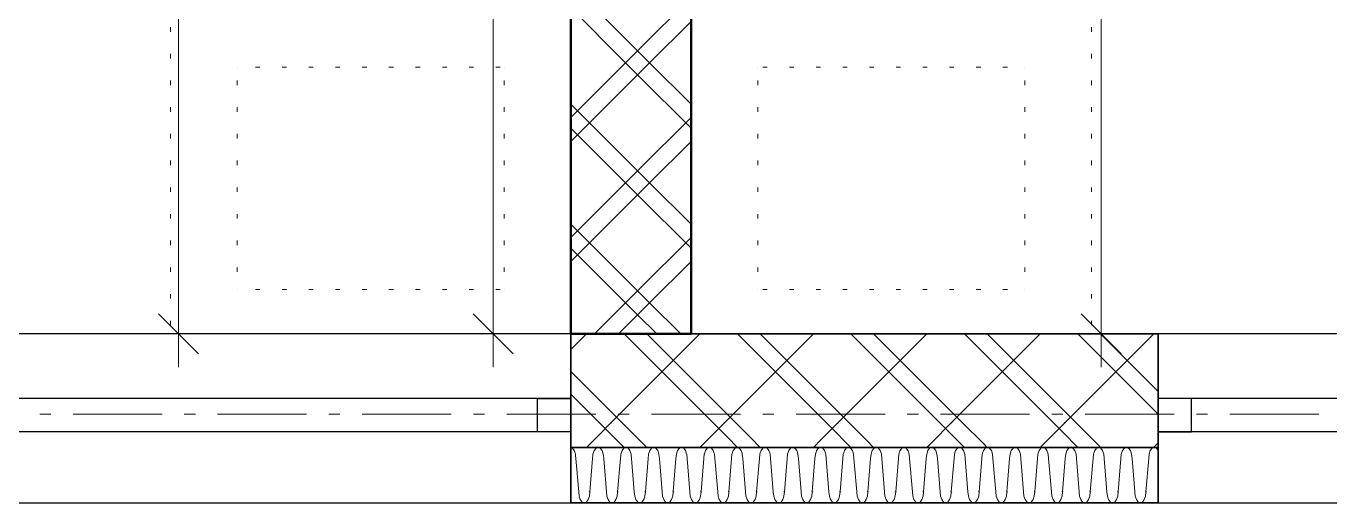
# Model space of a CAD drawing. Header units: millimetres. Extents: x 0 to 594, y 0 to 420.
# Drawn here: x 488.63 to 518.66, y 128.07 to 139.07 of the extents above; entities that cross this region are included whole.
import ezdxf

# ---------------------------------------------------------------- set-up
doc = ezdxf.new("R2010")
doc.units = ezdxf.units.MM
doc.header["$LTSCALE"] = 8
for name, color, linetype in [('PDF_Koty delkove', 7, 'Continuous'), ('PDF_Nabytek', 7, 'Continuous'), ('PDF_Okna', 7, 'Continuous'), ('PDF_Osy hlavni', 7, 'Continuous'), ('PDF_Steny akusticke', 7, 'Continuous'), ('PDF_Steny sendvic', 7, 'Continuous')]:
    doc.layers.add(name, color=color, linetype=linetype)

msp = doc.modelspace()

# ---------------------------------------------------------------- linework, layer by layer
at = {"layer": 'PDF_Koty delkove', "lineweight": 18}
for points in [[(513.393, 131.969), (513.393, 169.323), (513.393, 170.731), (513.393, 174.278), (513.393, 182.523), (513.393, 188.908), (513.393, 190.394), (513.393, 203.309), (513.393, 204.898), (513.393, 211.56), (513.393, 213.712), (513.393, 224.987), (513.393, 227.037)], [(492.14, 131.969), (492.14, 159.437), (492.14, 166.197), (492.14, 173.789), (492.14, 187.626), (492.14, 189.113), (492.14, 211.56), (492.14, 213.712), (492.14, 218.325)], [(499.39, 131.969), (499.39, 187.626), (499.39, 190.394), (499.39, 211.56), (499.39, 213.712)], [(492.601, 131.508), (491.679, 132.431)], [(499.851, 131.508), (498.928, 132.431)], [(513.854, 131.508), (512.932, 132.431)], [(492.909, 131.969), (492.14, 131.969), (491.371, 131.969)], [(492.14, 131.969), (492.14, 131.201)], [(500.158, 131.969), (499.39, 131.969), (498.621, 131.969)], [(499.39, 131.969), (499.39, 131.201)], [(514.162, 131.969), (513.393, 131.969), (512.624, 131.969)], [(513.393, 131.969), (513.393, 131.201)]]:
    msp.add_lwpolyline(points, dxfattribs=at)
at = {"layer": 'PDF_Nabytek', "lineweight": 13}
for points in [[(491.952, 138.937), (491.952, 139.039)], [(501.177, 138.937), (501.177, 139.039)], [(503.945, 138.937), (503.945, 139.039)], [(513.17, 138.937), (513.17, 139.039)], [(491.952, 138.322), (491.952, 138.424)], [(501.177, 138.322), (501.177, 138.424)], [(503.945, 138.322), (503.945, 138.424)], [(513.17, 138.322), (513.17, 138.424)], [(493.49, 138.119), (493.49, 138.119)], [(493.49, 138.119), (493.49, 138.119)], [(494.013, 138.119), (493.911, 138.119)], [(494.628, 138.119), (494.526, 138.119)], [(495.243, 138.119), (495.141, 138.119)], [(495.858, 138.119), (495.756, 138.119)], [(496.473, 138.119), (496.371, 138.119)], [(497.088, 138.119), (496.986, 138.119)], [(497.703, 138.119), (497.601, 138.119)], [(498.318, 138.119), (498.216, 138.119)], [(498.933, 138.119), (498.831, 138.119)], [(499.548, 138.119), (499.446, 138.119)], [(499.64, 138.119), (499.64, 138.119)], [(499.64, 138.119), (499.64, 138.119)], [(505.482, 138.119), (505.482, 138.119)], [(505.482, 138.119), (505.482, 138.119)], [(505.698, 138.119), (505.596, 138.119)], [(506.313, 138.119), (506.211, 138.119)], [(506.928, 138.119), (506.826, 138.119)], [(507.543, 138.119), (507.441, 138.119)], [(508.158, 138.119), (508.056, 138.119)], [(508.773, 138.119), (508.671, 138.119)], [(509.388, 138.119), (509.286, 138.119)], [(510.003, 138.119), (509.901, 138.119)], [(510.618, 138.119), (510.516, 138.119)], [(511.233, 138.119), (511.131, 138.119)], [(511.632, 138.119), (511.632, 138.119)], [(511.632, 138.119), (511.632, 138.119)], [(491.952, 137.707), (491.952, 137.809)], [(493.49, 137.707), (493.49, 137.809)], [(499.64, 137.707), (499.64, 137.809)], [(501.177, 137.707), (501.177, 137.809)], [(503.945, 137.707), (503.945, 137.809)], [(505.482, 137.707), (505.482, 137.809)], [(511.632, 137.707), (511.632, 137.809)], [(513.17, 137.707), (513.17, 137.809)], [(491.952, 137.092), (491.952, 137.194)], [(493.49, 137.092), (493.49, 137.194)], [(499.64, 137.092), (499.64, 137.194)], [(501.177, 137.092), (501.177, 137.194)], [(503.945, 137.092), (503.945, 137.194)], [(505.482, 137.092), (505.482, 137.194)], [(511.632, 137.092), (511.632, 137.194)], [(513.17, 137.092), (513.17, 137.194)], [(491.952, 136.477), (491.952, 136.579)], [(493.49, 136.477), (493.49, 136.579)], [(499.64, 136.477), (499.64, 136.579)], [(501.177, 136.477), (501.177, 136.579)], [(503.945, 136.477), (503.945, 136.579)], [(505.482, 136.477), (505.482, 136.579)], [(511.632, 136.477), (511.632, 136.579)], [(513.17, 136.477), (513.17, 136.579)], [(491.952, 135.862), (491.952, 135.964)], [(493.49, 135.862), (493.49, 135.964)], [(499.64, 135.862), (499.64, 135.964)], [(501.177, 135.862), (501.177, 135.964)], [(503.945, 135.862), (503.945, 135.964)], [(505.482, 135.862), (505.482, 135.964)], [(511.632, 135.862), (511.632, 135.964)], [(513.17, 135.862), (513.17, 135.964)], [(491.952, 135.247), (491.952, 135.349)], [(493.49, 135.247), (493.49, 135.349)], [(499.64, 135.247), (499.64, 135.349)], [(501.177, 135.247), (501.177, 135.349)], [(503.945, 135.247), (503.945, 135.349)], [(505.482, 135.247), (505.482, 135.349)], [(511.632, 135.247), (511.632, 135.349)], [(513.17, 135.247), (513.17, 135.349)], [(491.952, 134.632), (491.952, 134.734)], [(493.49, 134.632), (493.49, 134.734)], [(499.64, 134.632), (499.64, 134.734)], [(501.177, 134.632), (501.177, 134.734)], [(503.945, 134.632), (503.945, 134.734)], [(505.482, 134.632), (505.482, 134.734)], [(511.632, 134.632), (511.632, 134.734)], [(513.17, 134.632), (513.17, 134.734)], [(491.952, 134.017), (491.952, 134.12)], [(493.49, 134.017), (493.49, 134.12)], [(499.64, 134.017), (499.64, 134.12)], [(501.177, 134.017), (501.177, 134.12)], [(503.945, 134.017), (503.945, 134.12)], [(505.482, 134.017), (505.482, 134.12)], [(511.632, 134.017), (511.632, 134.12)], [(513.17, 134.017), (513.17, 134.12)], [(491.952, 133.402), (491.952, 133.505)], [(493.49, 133.402), (493.49, 133.505)], [(499.64, 133.402), (499.64, 133.505)], [(501.177, 133.402), (501.177, 133.505)], [(503.945, 133.402), (503.945, 133.505)], [(505.482, 133.402), (505.482, 133.505)], [(511.632, 133.402), (511.632, 133.505)], [(513.17, 133.402), (513.17, 133.505)], [(491.952, 132.787), (491.952, 132.89)], [(493.49, 132.994), (493.49, 132.994)], [(493.49, 132.994), (493.49, 132.994)], [(494.013, 132.994), (493.911, 132.994)], [(494.628, 132.994), (494.526, 132.994)], [(495.243, 132.994), (495.141, 132.994)], [(495.858, 132.994), (495.756, 132.994)], [(496.473, 132.994), (496.371, 132.994)], [(497.088, 132.994), (496.986, 132.994)], [(497.703, 132.994), (497.601, 132.994)], [(498.318, 132.994), (498.216, 132.994)], [(498.933, 132.994), (498.831, 132.994)], [(499.548, 132.994), (499.446, 132.994)], [(499.64, 132.994), (499.64, 132.994)], [(499.64, 132.994), (499.64, 132.994)], [(501.177, 132.787), (501.177, 132.89)], [(503.945, 132.787), (503.945, 132.89)], [(505.482, 132.994), (505.482, 132.994)], [(505.482, 132.994), (505.482, 132.994)], [(505.698, 132.994), (505.596, 132.994)], [(506.313, 132.994), (506.211, 132.994)], [(506.928, 132.994), (506.826, 132.994)], [(507.543, 132.994), (507.441, 132.994)], [(508.158, 132.994), (508.056, 132.994)], [(508.773, 132.994), (508.671, 132.994)], [(509.388, 132.994), (509.286, 132.994)], [(510.003, 132.994), (509.901, 132.994)], [(510.618, 132.994), (510.516, 132.994)], [(511.233, 132.994), (511.131, 132.994)], [(511.632, 132.994), (511.632, 132.994)], [(511.632, 132.994), (511.632, 132.994)], [(513.17, 132.787), (513.17, 132.89)], [(491.952, 132.172), (491.952, 132.275)], [(501.177, 132.172), (501.177, 132.275)], [(503.945, 132.172), (503.945, 132.275)], [(513.17, 132.172), (513.17, 132.275)], [(491.952, 131.969), (491.952, 131.969)], [(491.952, 131.969), (491.952, 131.969)], [(492.168, 131.969), (492.066, 131.969)], [(492.783, 131.969), (492.681, 131.969)], [(493.398, 131.969), (493.296, 131.969)], [(494.013, 131.969), (493.911, 131.969)], [(494.628, 131.969), (494.526, 131.969)], [(495.243, 131.969), (495.141, 131.969)], [(495.858, 131.969), (495.756, 131.969)], [(496.473, 131.969), (496.371, 131.969)], [(497.088, 131.969), (496.986, 131.969)], [(497.703, 131.969), (497.601, 131.969)], [(498.318, 131.969), (498.216, 131.969)], [(498.933, 131.969), (498.831, 131.969)], [(499.548, 131.969), (499.446, 131.969)], [(500.163, 131.969), (500.061, 131.969)], [(500.778, 131.969), (500.676, 131.969)], [(501.177, 131.969), (501.177, 131.969)], [(501.177, 131.969), (501.177, 131.969)], [(503.945, 131.969), (503.945, 131.969)], [(503.945, 131.969), (503.945, 131.969)], [(504.468, 131.969), (504.366, 131.969)], [(505.083, 131.969), (504.981, 131.969)], [(505.698, 131.969), (505.596, 131.969)], [(506.313, 131.969), (506.211, 131.969)], [(506.928, 131.969), (506.826, 131.969)], [(507.543, 131.969), (507.441, 131.969)], [(508.158, 131.969), (508.056, 131.969)], [(508.773, 131.969), (508.671, 131.969)], [(509.388, 131.969), (509.286, 131.969)], [(510.003, 131.969), (509.901, 131.969)], [(510.618, 131.969), (510.516, 131.969)], [(511.233, 131.969), (511.131, 131.969)], [(511.848, 131.969), (511.746, 131.969)], [(512.463, 131.969), (512.361, 131.969)], [(513.078, 131.969), (512.976, 131.969)], [(513.17, 131.969), (513.17, 131.969)], [(513.17, 131.969), (513.17, 131.969)]]:
    msp.add_lwpolyline(points, dxfattribs=at)
at = {"layer": 'PDF_Okna', "lineweight": 25}
for points in [[(501.177, 131.969), (486.827, 131.969)], [(524.957, 131.969), (514.707, 131.969)], [(501.177, 130.483), (486.827, 130.483)], [(524.957, 130.483), (514.707, 130.483)], [(501.177, 129.714), (486.827, 129.714)], [(524.957, 129.714), (514.707, 129.714)], [(486.827, 128.074), (501.177, 128.074)], [(514.707, 128.074), (524.957, 128.074)]]:
    msp.add_lwpolyline(points, dxfattribs=at)
for points in [[(501.177, 129.714), (500.408, 129.714), (500.408, 130.483), (501.177, 130.483)], [(514.707, 129.714), (515.476, 129.714), (515.476, 130.483), (514.707, 130.483)]]:
    msp.add_lwpolyline(points, close=True, dxfattribs=at)
at = {"layer": 'PDF_Osy hlavni', "lineweight": 18}
for points in [[(489.196, 130.124), (488.94, 130.124)], [(491.758, 130.124), (489.708, 130.124)], [(492.527, 130.124), (492.271, 130.124)], [(495.089, 130.124), (493.039, 130.124)], [(495.858, 130.124), (495.602, 130.124)], [(498.421, 130.124), (496.371, 130.124)], [(499.189, 130.124), (498.933, 130.124)], [(501.752, 130.124), (499.702, 130.124)], [(502.521, 130.124), (502.264, 130.124)], [(505.083, 130.124), (503.033, 130.124)], [(505.852, 130.124), (505.596, 130.124)], [(508.414, 130.124), (506.364, 130.124)], [(509.183, 130.124), (508.927, 130.124)], [(511.746, 130.124), (509.696, 130.124)], [(512.514, 130.124), (512.258, 130.124)], [(515.077, 130.124), (513.027, 130.124)], [(515.846, 130.124), (515.589, 130.124)], [(518.408, 130.124), (516.358, 130.124)]]:
    msp.add_lwpolyline(points, dxfattribs=at)
at = {"layer": 'PDF_Steny akusticke', "lineweight": 50}
msp.add_lwpolyline([(496.155, 187.626), (501.177, 187.626), (501.177, 131.969), (503.945, 131.969), (503.945, 187.626)], dxfattribs=at)
at = {"layer": 'PDF_Steny akusticke', "lineweight": 9}
for points in [[(502.991, 138.222), (502.715, 138.499), (501.177, 140.036)], [(502.715, 138.499), (503.945, 139.729)], [(502.438, 138.222), (501.177, 139.483)], [(501.177, 136.408), (502.715, 137.945), (502.991, 138.222), (503.945, 139.175)], [(502.438, 138.222), (502.715, 138.499)], [(502.715, 137.945), (502.438, 138.222), (501.177, 136.961)], [(503.945, 137.269), (502.991, 138.222)], [(503.945, 136.715), (502.715, 137.945)], [(502.991, 135.454), (502.715, 135.731), (501.177, 137.269)], [(502.438, 135.454), (501.177, 136.715)], [(502.715, 135.731), (503.945, 136.961)], [(501.177, 133.64), (502.715, 135.178), (502.991, 135.454), (503.945, 136.408)], [(502.438, 135.454), (502.715, 135.731)], [(502.715, 135.178), (502.438, 135.454), (501.177, 134.194)], [(503.945, 133.948), (502.715, 135.178)], [(503.945, 134.501), (502.991, 135.454)], [(502.991, 132.687), (502.715, 132.964), (501.177, 134.501)], [(502.715, 132.964), (503.945, 134.194)], [(502.438, 132.687), (501.177, 133.948)], [(502.274, 131.969), (502.715, 132.41), (502.991, 132.687), (503.945, 133.64)], [(502.438, 132.687), (502.715, 132.964)], [(502.715, 132.41), (502.438, 132.687), (501.72, 131.969)], [(503.709, 131.969), (502.991, 132.687)], [(503.155, 131.969), (502.715, 132.41)]]:
    msp.add_lwpolyline(points, dxfattribs=at)
at = {"layer": 'PDF_Steny sendvic', "lineweight": 9}
for points in [[(501.177, 131.611), (501.536, 131.969)], [(501.536, 129.356), (501.836, 129.655), (502.1, 129.919), (504.15, 131.969)], [(504.452, 129.919), (502.402, 131.969)], [(504.713, 130.181), (502.925, 131.969)], [(504.15, 129.356), (504.39, 129.596), (504.713, 129.919), (506.763, 131.969)], [(507.066, 129.919), (505.016, 131.969)], [(507.327, 130.181), (505.539, 131.969)], [(506.763, 129.356), (506.944, 129.536), (507.327, 129.919), (509.377, 131.969)], [(509.68, 129.919), (507.63, 131.969)], [(509.941, 130.181), (508.152, 131.969)], [(509.377, 129.356), (509.498, 129.477), (509.941, 129.919), (511.991, 131.969)], [(512.293, 129.919), (510.243, 131.969)], [(512.555, 130.181), (510.766, 131.969)], [(511.991, 129.356), (512.053, 129.417), (512.555, 129.919), (514.605, 131.969)], [(514.707, 130.119), (512.857, 131.969)], [(514.707, 130.642), (513.38, 131.969)], [(502.1, 130.181), (501.177, 131.103)], [(501.838, 129.919), (501.177, 130.581)], [(502.361, 129.919), (502.1, 130.181)], [(504.975, 129.919), (504.713, 130.181)], [(507.589, 129.919), (507.327, 130.181)], [(510.202, 129.919), (509.941, 130.181)], [(512.816, 129.919), (512.555, 130.181)], [(502.1, 129.658), (501.838, 129.919)], [(502.925, 129.356), (502.644, 129.636), (502.361, 129.919)], [(504.713, 129.658), (504.452, 129.919)], [(505.539, 129.356), (505.32, 129.574), (504.975, 129.919)], [(507.327, 129.658), (507.066, 129.919)], [(508.152, 129.356), (507.996, 129.512), (507.589, 129.919)], [(509.941, 129.658), (509.68, 129.919)], [(510.766, 129.356), (510.672, 129.45), (510.202, 129.919)], [(512.555, 129.658), (512.293, 129.919)], [(513.38, 129.356), (513.348, 129.387), (512.816, 129.919)], [(502.402, 129.356), (502.109, 129.649), (502.1, 129.658)], [(505.016, 129.356), (504.785, 129.587), (504.713, 129.658)], [(507.63, 129.356), (507.461, 129.524), (507.327, 129.658)], [(510.243, 129.356), (510.137, 129.462), (509.941, 129.658)], [(512.857, 129.356), (512.813, 129.4), (512.555, 129.658)], [(501.293, 129.099), (501.287, 129.166), (501.283, 129.198), (501.255, 129.282), (501.214, 129.337), (501.178, 129.356)], [(501.792, 129.356), (501.756, 129.337), (501.714, 129.282), (501.686, 129.198), (501.683, 129.172), (501.676, 129.099)], [(501.934, 129.099), (501.926, 129.175), (501.924, 129.198), (501.896, 129.282), (501.854, 129.337), (501.819, 129.356)], [(502.432, 129.356), (502.396, 129.337), (502.355, 129.282), (502.327, 129.198), (502.325, 129.181), (502.317, 129.099)], [(502.574, 129.099), (502.566, 129.184), (502.565, 129.198), (502.537, 129.282), (502.495, 129.337), (502.459, 129.356)], [(503.073, 129.356), (503.037, 129.337), (502.995, 129.282), (502.967, 129.198), (502.967, 129.19), (502.958, 129.099)], [(503.215, 129.099), (503.206, 129.193), (503.205, 129.198), (503.177, 129.282), (503.136, 129.337), (503.1, 129.356)], [(503.713, 129.356), (503.678, 129.337), (503.636, 129.282), (503.608, 129.199), (503.608, 129.198), (503.598, 129.099)], [(503.844, 129.202), (503.818, 129.282), (503.776, 129.337), (503.74, 129.356)], [(503.856, 129.099), (503.846, 129.198), (503.844, 129.202)], [(504.354, 129.356), (504.318, 129.337), (504.276, 129.282), (504.252, 129.208), (504.249, 129.198), (504.239, 129.099)], [(504.496, 129.099), (504.486, 129.198), (504.482, 129.211), (504.459, 129.282), (504.417, 129.337), (504.381, 129.356)], [(504.995, 129.356), (504.959, 129.337), (504.917, 129.282), (504.896, 129.217), (504.889, 129.198), (504.879, 129.099)], [(505.137, 129.099), (505.127, 129.198), (505.12, 129.22), (505.099, 129.282), (505.057, 129.337), (505.022, 129.356)], [(505.635, 129.356), (505.599, 129.337), (505.558, 129.282), (505.539, 129.226), (505.53, 129.198), (505.52, 129.099)], [(505.778, 129.099), (505.768, 129.198), (505.757, 129.229), (505.74, 129.282), (505.698, 129.337), (505.662, 129.356)], [(506.276, 129.356), (506.24, 129.337), (506.198, 129.282), (506.183, 129.235), (506.17, 129.198), (506.161, 129.099)], [(506.418, 129.099), (506.408, 129.198), (506.395, 129.238), (506.38, 129.282), (506.339, 129.337), (506.303, 129.356)], [(506.917, 129.356), (506.881, 129.337), (506.839, 129.282), (506.827, 129.245), (506.811, 129.198), (506.801, 129.099)], [(507.059, 129.099), (507.049, 129.198), (507.032, 129.247), (507.021, 129.282), (506.979, 129.337), (506.943, 129.356)], [(507.557, 129.356), (507.521, 129.337), (507.48, 129.282), (507.47, 129.254), (507.452, 129.198), (507.442, 129.099)], [(507.699, 129.099), (507.69, 129.198), (507.67, 129.256), (507.662, 129.282), (507.62, 129.337), (507.584, 129.356)], [(508.198, 129.356), (508.162, 129.337), (508.12, 129.282), (508.114, 129.263), (508.092, 129.198), (508.082, 129.099)], [(508.34, 129.099), (508.33, 129.198), (508.308, 129.265), (508.302, 129.282), (508.261, 129.337), (508.225, 129.356)], [(508.838, 129.356), (508.803, 129.337), (508.761, 129.282), (508.758, 129.272), (508.733, 129.198), (508.723, 129.099)], [(508.981, 129.099), (508.971, 129.198), (508.945, 129.274), (508.943, 129.282), (508.901, 129.337), (508.865, 129.356)], [(509.479, 129.356), (509.443, 129.337), (509.401, 129.282), (509.401, 129.281), (509.374, 129.198), (509.364, 129.099)], [(509.621, 129.099), (509.611, 129.198), (509.584, 129.282), (509.582, 129.283), (509.542, 129.337), (509.506, 129.356)], [(510.12, 129.356), (510.084, 129.337), (510.048, 129.29), (510.042, 129.282), (510.014, 129.198), (510.004, 129.099)], [(510.216, 129.292), (510.182, 129.337), (510.147, 129.356)], [(510.262, 129.099), (510.252, 129.198), (510.224, 129.282), (510.216, 129.292)], [(510.76, 129.356), (510.724, 129.337), (510.696, 129.299), (510.683, 129.282), (510.655, 129.198), (510.645, 129.099)], [(510.902, 129.099), (510.893, 129.198), (510.865, 129.282), (510.85, 129.301), (510.823, 129.337), (510.787, 129.356)], [(511.401, 129.356), (511.365, 129.337), (511.343, 129.308), (511.323, 129.282), (511.295, 129.198), (511.286, 129.099)], [(511.543, 129.099), (511.533, 129.198), (511.505, 129.282), (511.484, 129.31), (511.464, 129.337), (511.428, 129.356)], [(512.041, 129.356), (512.006, 129.337), (511.991, 129.317), (511.964, 129.282), (511.936, 129.198), (511.926, 129.099)], [(512.184, 129.099), (512.174, 129.198), (512.146, 129.282), (512.118, 129.319), (512.104, 129.337), (512.068, 129.356)], [(512.682, 129.356), (512.646, 129.337), (512.638, 129.327), (512.605, 129.282), (512.577, 129.198), (512.567, 129.099)], [(512.824, 129.099), (512.815, 129.198), (512.787, 129.282), (512.752, 129.328), (512.745, 129.337), (512.709, 129.356)], [(513.323, 129.356), (513.287, 129.337), (513.286, 129.336), (513.245, 129.282), (513.217, 129.198), (513.207, 129.099)], [(513.465, 129.099), (513.455, 129.198), (513.427, 129.282), (513.386, 129.337), (513.385, 129.337), (513.35, 129.356)], [(513.963, 129.356), (513.942, 129.345), (513.928, 129.337), (513.886, 129.282), (513.858, 129.198), (513.848, 129.099)], [(514.106, 129.099), (514.096, 129.198), (514.068, 129.282), (514.026, 129.337), (514.009, 129.346), (513.99, 129.356)], [(514.604, 129.356), (514.601, 129.354), (514.568, 129.337), (514.526, 129.282), (514.498, 129.198), (514.489, 129.099)], [(514.605, 129.356), (514.607, 129.358), (514.707, 129.458)], [(514.707, 129.283), (514.667, 129.337), (514.633, 129.355), (514.631, 129.356)], [(501.357, 128.331), (501.293, 129.099)], [(501.676, 129.099), (501.613, 128.331)], [(501.676, 129.099), (501.676, 129.099)], [(501.997, 128.331), (501.934, 129.099)], [(502.317, 129.099), (502.253, 128.331)], [(502.317, 129.099), (502.317, 129.099)], [(502.638, 128.331), (502.574, 129.099)], [(502.958, 129.099), (502.894, 128.331)], [(502.958, 129.099), (502.958, 129.099)], [(503.215, 129.099), (503.278, 128.331), (503.288, 128.233), (503.316, 128.15), (503.358, 128.094), (503.407, 128.074)], [(503.598, 129.099), (503.535, 128.331)], [(503.598, 129.099), (503.598, 129.099)], [(503.919, 128.331), (503.856, 129.099)], [(504.239, 129.099), (504.175, 128.331)], [(504.239, 129.099), (504.239, 129.099)], [(504.56, 128.331), (504.496, 129.099)], [(504.879, 129.099), (504.816, 128.331)], [(504.879, 129.099), (504.879, 129.099)], [(505.2, 128.331), (505.137, 129.099)], [(505.52, 129.099), (505.457, 128.331)], [(505.52, 129.099), (505.52, 129.099)], [(505.841, 128.331), (505.778, 129.099)], [(506.161, 129.099), (506.097, 128.331)], [(506.161, 129.099), (506.161, 129.099)], [(506.482, 128.331), (506.418, 129.099)], [(506.801, 129.099), (506.738, 128.331)], [(506.801, 129.099), (506.801, 129.099)], [(506.801, 129.099), (506.801, 129.099)], [(507.122, 128.331), (507.059, 129.099)], [(507.442, 129.099), (507.378, 128.331), (507.369, 128.233), (507.341, 128.15), (507.299, 128.094), (507.25, 128.074)], [(507.442, 129.099), (507.442, 129.099)], [(507.763, 128.331), (507.699, 129.099)], [(508.082, 129.099), (508.019, 128.331)], [(508.082, 129.099), (508.082, 129.099)], [(508.403, 128.331), (508.34, 129.099)], [(508.723, 129.099), (508.66, 128.331)], [(508.723, 129.099), (508.723, 129.099)], [(509.044, 128.331), (508.981, 129.099)], [(509.364, 129.099), (509.3, 128.331)], [(509.364, 129.099), (509.364, 129.099)], [(509.685, 128.331), (509.621, 129.099)], [(510.004, 129.099), (509.941, 128.331)], [(510.004, 129.099), (510.004, 129.099)], [(510.325, 128.331), (510.262, 129.099)], [(510.645, 129.099), (510.582, 128.331)], [(510.645, 129.099), (510.645, 129.099)], [(510.966, 128.331), (510.902, 129.099)], [(511.286, 129.099), (511.222, 128.331)], [(511.286, 129.099), (511.286, 129.099)], [(511.607, 128.331), (511.543, 129.099)], [(511.926, 129.099), (511.863, 128.331)], [(511.926, 129.099), (511.926, 129.099)], [(512.184, 129.099), (512.247, 128.331), (512.257, 128.233), (512.285, 128.15), (512.326, 128.094), (512.375, 128.074)], [(512.567, 129.099), (512.503, 128.331)], [(512.567, 129.099), (512.567, 129.099)], [(512.824, 129.099), (512.888, 128.331), (512.898, 128.233), (512.925, 128.15), (512.967, 128.094), (513.016, 128.074)], [(513.207, 129.099), (513.144, 128.331)], [(513.207, 129.099), (513.207, 129.099)], [(513.465, 129.099), (513.528, 128.331), (513.538, 128.233), (513.566, 128.15), (513.607, 128.094), (513.656, 128.074)], [(513.848, 129.099), (513.785, 128.331)], [(513.848, 129.099), (513.848, 129.099)], [(514.106, 129.099), (514.169, 128.331), (514.179, 128.233), (514.207, 128.15), (514.248, 128.094), (514.297, 128.074)], [(514.489, 129.099), (514.425, 128.331)], [(514.489, 129.099), (514.489, 129.099)], [(501.357, 128.331), (501.366, 128.233), (501.394, 128.15), (501.436, 128.094), (501.485, 128.074)], [(501.485, 128.074), (501.534, 128.094), (501.575, 128.15), (501.603, 128.233), (501.613, 128.331)], [(501.997, 128.331), (502.007, 128.233), (502.035, 128.15), (502.076, 128.094), (502.125, 128.074)], [(502.125, 128.074), (502.174, 128.094), (502.216, 128.15), (502.244, 128.233), (502.253, 128.331)], [(502.638, 128.331), (502.648, 128.233), (502.675, 128.15), (502.717, 128.094), (502.766, 128.074)], [(502.766, 128.074), (502.815, 128.094), (502.857, 128.15), (502.884, 128.233), (502.894, 128.331)], [(503.407, 128.074), (503.456, 128.094), (503.497, 128.15), (503.525, 128.233), (503.535, 128.331)], [(503.919, 128.331), (503.929, 128.233), (503.957, 128.15), (503.998, 128.094), (504.047, 128.074)], [(504.047, 128.074), (504.096, 128.094), (504.138, 128.15), (504.166, 128.233), (504.175, 128.331)], [(504.56, 128.331), (504.569, 128.233), (504.597, 128.15), (504.639, 128.094), (504.688, 128.074)], [(504.688, 128.074), (504.737, 128.094), (504.778, 128.15), (504.806, 128.233), (504.816, 128.331)], [(505.2, 128.331), (505.21, 128.233), (505.238, 128.15), (505.279, 128.094), (505.328, 128.074)], [(505.328, 128.074), (505.377, 128.094), (505.419, 128.15), (505.447, 128.233), (505.457, 128.331)], [(505.841, 128.331), (505.851, 128.233), (505.878, 128.15), (505.92, 128.094), (505.969, 128.074)], [(505.969, 128.074), (506.018, 128.094), (506.06, 128.15), (506.087, 128.233), (506.097, 128.331)], [(506.482, 128.331), (506.491, 128.233), (506.519, 128.15), (506.561, 128.094), (506.61, 128.074)], [(506.61, 128.074), (506.659, 128.094), (506.7, 128.15), (506.728, 128.233), (506.738, 128.331)], [(507.122, 128.331), (507.132, 128.233), (507.16, 128.15), (507.201, 128.094), (507.25, 128.074)], [(507.763, 128.331), (507.773, 128.233), (507.8, 128.15), (507.842, 128.094), (507.891, 128.074)], [(507.891, 128.074), (507.94, 128.094), (507.982, 128.15), (508.009, 128.233), (508.019, 128.331)], [(508.403, 128.331), (508.413, 128.233), (508.441, 128.15), (508.483, 128.094), (508.532, 128.074)], [(508.532, 128.074), (508.581, 128.094), (508.622, 128.15), (508.65, 128.233), (508.66, 128.331)], [(509.044, 128.331), (509.054, 128.233), (509.082, 128.15), (509.123, 128.094), (509.172, 128.074)], [(509.172, 128.074), (509.221, 128.094), (509.263, 128.15), (509.291, 128.233), (509.3, 128.331)], [(509.685, 128.331), (509.694, 128.233), (509.722, 128.15), (509.764, 128.094), (509.813, 128.074)], [(509.813, 128.074), (509.862, 128.094), (509.903, 128.15), (509.931, 128.233), (509.941, 128.331)], [(510.325, 128.331), (510.335, 128.233), (510.363, 128.15), (510.404, 128.094), (510.453, 128.074)], [(510.453, 128.074), (510.502, 128.094), (510.544, 128.15), (510.572, 128.233), (510.582, 128.331)], [(510.966, 128.331), (510.976, 128.233), (511.003, 128.15), (511.045, 128.094), (511.094, 128.074)], [(511.094, 128.074), (511.143, 128.094), (511.185, 128.15), (511.212, 128.233), (511.222, 128.331)], [(511.607, 128.331), (511.616, 128.233), (511.644, 128.15)], [(511.735, 128.074), (511.784, 128.094), (511.825, 128.15), (511.853, 128.233), (511.863, 128.331)], [(512.375, 128.074), (512.424, 128.094), (512.466, 128.15), (512.494, 128.233), (512.503, 128.331)], [(513.016, 128.074), (513.065, 128.094), (513.106, 128.15), (513.134, 128.233), (513.144, 128.331)], [(513.656, 128.074), (513.706, 128.094), (513.747, 128.15), (513.775, 128.233), (513.785, 128.331)], [(514.297, 128.074), (514.346, 128.094), (514.388, 128.15), (514.415, 128.233), (514.425, 128.331)], [(511.644, 128.15), (511.686, 128.094), (511.735, 128.074)]]:
    msp.add_lwpolyline(points, dxfattribs=at)
at = {"layer": 'PDF_Steny sendvic', "lineweight": 35}
for points in [[(501.177, 129.356), (501.177, 129.714), (501.177, 130.483), (501.177, 131.969)], [(514.707, 131.969), (503.945, 131.969), (501.177, 131.969)], [(514.707, 131.969), (514.707, 130.483), (514.707, 129.714), (514.707, 129.356), (501.177, 129.356)], [(501.177, 129.356), (514.707, 129.356)], [(501.177, 128.074), (501.177, 129.356)], [(514.707, 129.356), (514.707, 128.074)], [(501.177, 128.074), (514.707, 128.074)]]:
    msp.add_lwpolyline(points, dxfattribs=at)
at = {"layer": 'PDF_Steny sendvic', "lineweight": 9, "transparency": 33554559}
for points in [[(502.1, 129.896), (502.077, 129.919), (502.123, 129.919), (502.1, 129.943)], [(504.713, 129.896), (504.69, 129.919), (504.737, 129.919), (504.713, 129.943)], [(507.327, 129.896), (507.304, 129.919), (507.35, 129.919), (507.327, 129.943)], [(509.941, 129.896), (509.918, 129.919), (509.964, 129.919), (509.941, 129.943)], [(512.555, 129.896), (512.532, 129.919), (512.578, 129.919), (512.555, 129.943)], [(501.613, 128.308), (501.59, 128.331), (501.636, 128.331), (501.613, 128.354)], [(502.253, 128.308), (502.23, 128.331), (502.277, 128.331), (502.253, 128.354)], [(502.894, 128.308), (502.871, 128.331), (502.917, 128.331), (502.894, 128.354)], [(503.535, 128.308), (503.512, 128.331), (503.558, 128.331), (503.535, 128.354)], [(504.175, 128.308), (504.152, 128.331), (504.198, 128.331), (504.175, 128.354)], [(504.816, 128.308), (504.793, 128.331), (504.839, 128.331), (504.816, 128.354)], [(505.457, 128.308), (505.434, 128.331), (505.48, 128.331), (505.457, 128.354)], [(506.097, 128.308), (506.074, 128.331), (506.12, 128.331), (506.097, 128.354)], [(506.738, 128.308), (506.715, 128.331), (506.761, 128.331), (506.738, 128.354)], [(507.378, 128.308), (507.355, 128.331), (507.401, 128.331), (507.378, 128.354)], [(508.019, 128.308), (507.996, 128.331), (508.042, 128.331), (508.019, 128.354)], [(508.66, 128.308), (508.637, 128.331), (508.683, 128.331), (508.66, 128.354)], [(509.3, 128.308), (509.277, 128.331), (509.323, 128.331), (509.3, 128.354)], [(509.941, 128.308), (509.918, 128.331), (509.964, 128.331), (509.941, 128.354)], [(510.582, 128.308), (510.558, 128.331), (510.605, 128.331), (510.582, 128.354)], [(511.222, 128.308), (511.199, 128.331), (511.245, 128.331), (511.222, 128.354)], [(511.863, 128.308), (511.84, 128.331), (511.886, 128.331), (511.863, 128.354)], [(512.503, 128.308), (512.48, 128.331), (512.526, 128.331), (512.503, 128.354)], [(513.144, 128.308), (513.121, 128.331), (513.167, 128.331), (513.144, 128.354)], [(513.785, 128.308), (513.762, 128.331), (513.808, 128.331), (513.785, 128.354)], [(514.425, 128.308), (514.402, 128.331), (514.448, 128.331), (514.425, 128.354)]]:
    msp.add_solid(points, dxfattribs=at)

doc.saveas('drawing.dxf')
